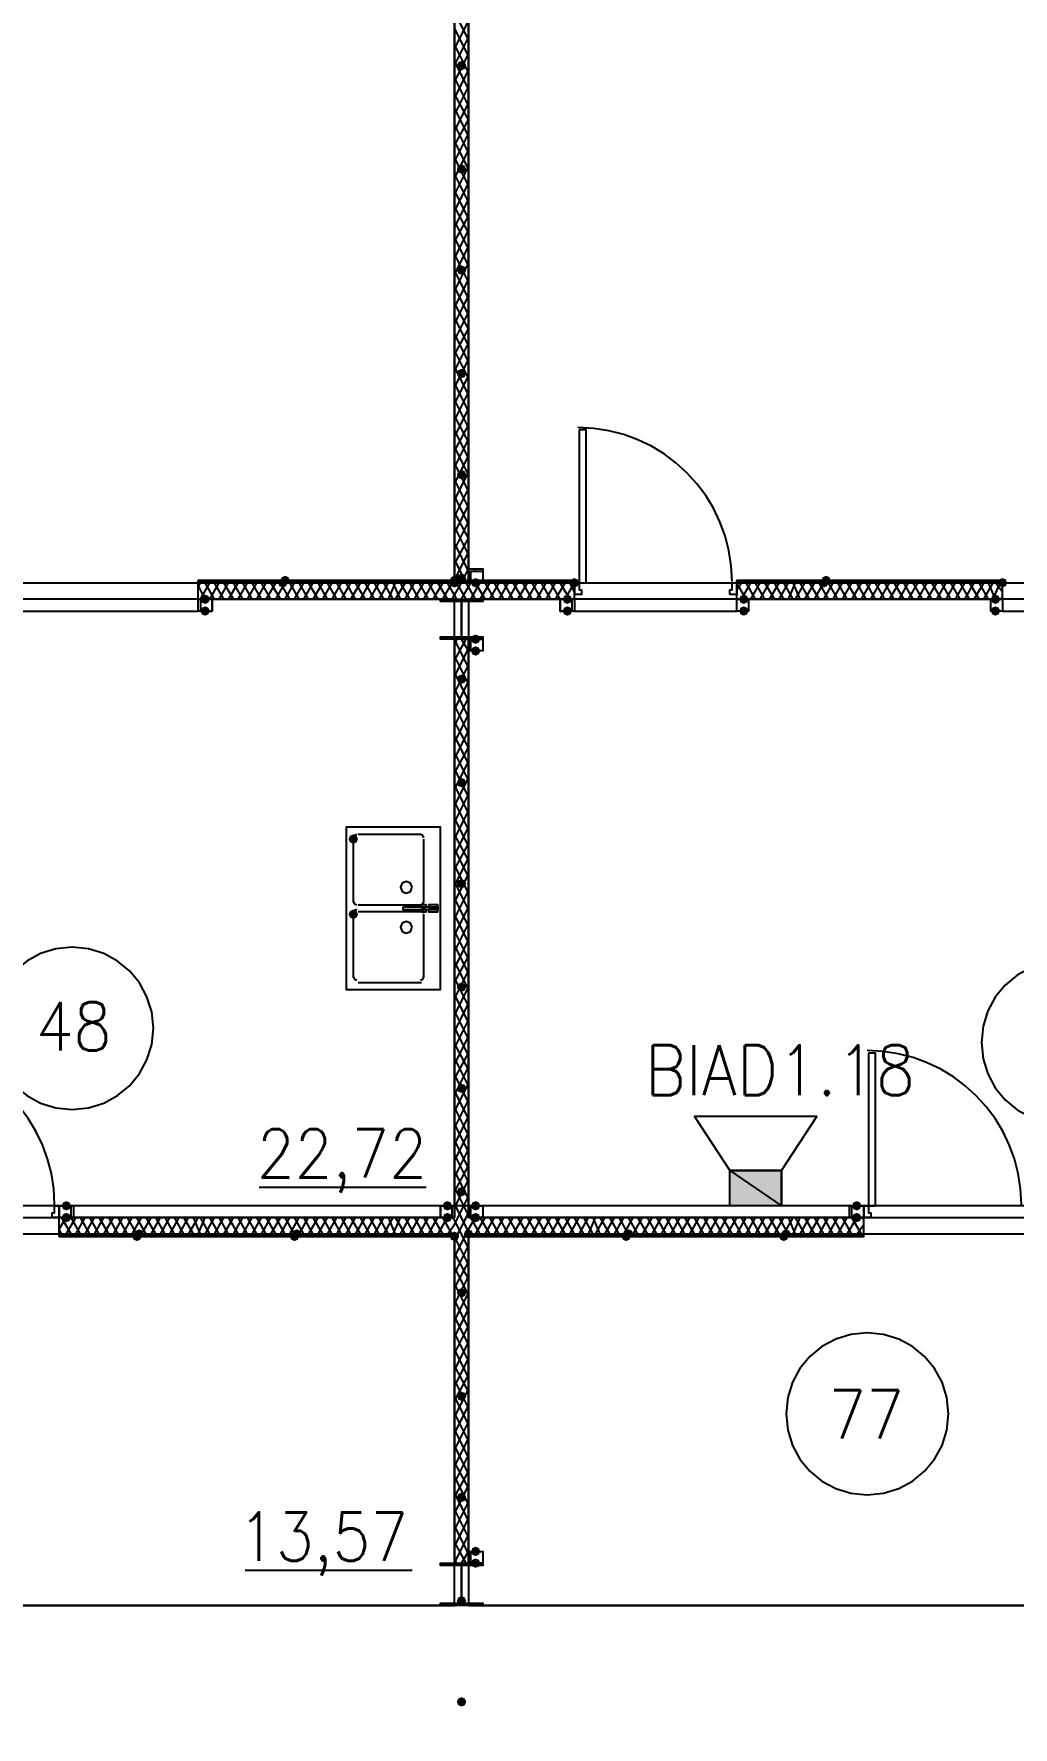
# Model space of a CAD drawing. Header units: millimetres. Extents: x 0 to 420, y 0 to 297.
# Drawn here: x 352.56 to 370.18, y 165.66 to 196.15 of the extents above; entities that cross this region are included whole.
import ezdxf

# ---------------------------------------------------------------- set-up
doc = ezdxf.new("R2010")
doc.units = ezdxf.units.MM
doc.layers.get('0').update_dxf_attribs({"linetype": 'CONTINUOUS'})
doc.styles.get("Standard").update_dxf_attribs({"font": 'STANDARD'})

msp = doc.modelspace()

# ---------------------------------------------------------------- hatches: boundary and pattern name
at = {"true_color": 0x000007}
for points in [[(360.341333, 195.58), (360.316462, 195.520204), (360.256667, 195.495333), (360.196871, 195.520204), (360.172, 195.58), (360.196871, 195.639796), (360.256667, 195.664667), (360.316462, 195.639796)], [(360.341333, 193.717333), (360.316462, 193.657537), (360.256667, 193.632667), (360.196871, 193.657537), (360.172, 193.717333), (360.196871, 193.777129), (360.256667, 193.802), (360.316462, 193.777129)], [(360.341333, 191.897), (360.316462, 191.837204), (360.256667, 191.812333), (360.196871, 191.837204), (360.172, 191.897), (360.196871, 191.956796), (360.256667, 191.981667), (360.316462, 191.956796)], [(360.341333, 190.034333), (360.316462, 189.974538), (360.256667, 189.949667), (360.196871, 189.974538), (360.172, 190.034333), (360.196871, 190.094129), (360.256667, 190.119), (360.316462, 190.094129)], [(360.341333, 188.214), (360.316462, 188.154204), (360.256667, 188.129333), (360.196871, 188.154204), (360.172, 188.214), (360.196871, 188.273796), (360.256667, 188.298667), (360.316462, 188.273796)], [(360.341333, 186.351333), (360.316462, 186.291537), (360.256667, 186.266667), (360.196871, 186.291537), (360.172, 186.351333), (360.196871, 186.411129), (360.256667, 186.436), (360.316462, 186.411129)], [(360.595333, 186.266667), (360.570462, 186.206871), (360.510667, 186.182), (360.450871, 186.206871), (360.426, 186.266667), (360.450871, 186.326462), (360.510667, 186.351333), (360.570462, 186.326463)], [(355.727, 185.970333), (355.702129, 185.910537), (355.642333, 185.885667), (355.582538, 185.910537), (355.557667, 185.970333), (355.582537, 186.030129), (355.642333, 186.055), (355.702129, 186.030129)], [(362.246333, 185.970333), (362.221462, 185.910537), (362.161667, 185.885667), (362.101871, 185.910537), (362.077, 185.970333), (362.101871, 186.030129), (362.161667, 186.055), (362.221462, 186.030129)], [(365.421333, 185.970333), (365.396462, 185.910537), (365.336667, 185.885667), (365.276871, 185.910537), (365.252, 185.970333), (365.276871, 186.030129), (365.336667, 186.055), (365.396462, 186.030129)], [(369.951, 185.970333), (369.926129, 185.910537), (369.866333, 185.885667), (369.806537, 185.910537), (369.781667, 185.970333), (369.806537, 186.030129), (369.866333, 186.055), (369.926129, 186.030129)], [(355.727, 185.758667), (355.702129, 185.698871), (355.642333, 185.674), (355.582538, 185.698871), (355.557667, 185.758667), (355.582537, 185.818462), (355.642333, 185.843333), (355.702129, 185.818463)], [(362.246333, 185.758667), (362.221462, 185.698871), (362.161667, 185.674), (362.101871, 185.698871), (362.077, 185.758667), (362.101871, 185.818462), (362.161667, 185.843333), (362.221462, 185.818463)], [(365.421333, 185.758667), (365.396462, 185.698871), (365.336667, 185.674), (365.276871, 185.698871), (365.252, 185.758667), (365.276871, 185.818462), (365.336667, 185.843333), (365.396462, 185.818463)], [(369.951, 185.758667), (369.926129, 185.698871), (369.866333, 185.674), (369.806537, 185.698871), (369.781667, 185.758667), (369.806537, 185.818462), (369.866333, 185.843333), (369.926129, 185.818463)], [(360.595333, 185.250667), (360.570462, 185.190871), (360.510667, 185.166), (360.450871, 185.190871), (360.426, 185.250667), (360.450871, 185.310462), (360.510667, 185.335333), (360.570462, 185.310463)], [(360.595333, 185.039), (360.570462, 184.979204), (360.510667, 184.954333), (360.450871, 184.979204), (360.426, 185.039), (360.450871, 185.098796), (360.510667, 185.123667), (360.570462, 185.098796)], [(360.341333, 184.531), (360.316462, 184.471204), (360.256667, 184.446333), (360.196871, 184.471204), (360.172, 184.531), (360.196871, 184.590796), (360.256667, 184.615667), (360.316462, 184.590796)], [(360.341333, 182.668333), (360.316462, 182.608537), (360.256667, 182.583667), (360.196871, 182.608537), (360.172, 182.668333), (360.196871, 182.728129), (360.256667, 182.753), (360.316462, 182.728129)], [(358.394, 181.652333), (358.369129, 181.592537), (358.309333, 181.567667), (358.249537, 181.592537), (358.224667, 181.652333), (358.249537, 181.712129), (358.309333, 181.737), (358.369129, 181.712129)], [(360.341333, 180.848), (360.316462, 180.788204), (360.256667, 180.763333), (360.196871, 180.788204), (360.172, 180.848), (360.196871, 180.907796), (360.256667, 180.932667), (360.316462, 180.907796)], [(358.394, 180.297667), (358.369129, 180.237871), (358.309333, 180.213), (358.249537, 180.237871), (358.224667, 180.297667), (358.249537, 180.357462), (358.309333, 180.382333), (358.369129, 180.357463)], [(360.341333, 178.985333), (360.316462, 178.925537), (360.256667, 178.900667), (360.196871, 178.925537), (360.172, 178.985333), (360.196871, 179.045129), (360.256667, 179.07), (360.316462, 179.045129)], [(360.341333, 177.165), (360.316462, 177.105204), (360.256667, 177.080333), (360.196871, 177.105204), (360.172, 177.165), (360.196871, 177.224796), (360.256667, 177.249667), (360.316462, 177.224796)], [(360.341333, 175.302333), (360.316462, 175.242537), (360.256667, 175.217667), (360.196871, 175.242537), (360.172, 175.302333), (360.196871, 175.362129), (360.256667, 175.387), (360.316462, 175.362129)], [(353.229333, 175.048333), (353.204462, 174.988537), (353.144667, 174.963667), (353.084871, 174.988537), (353.06, 175.048333), (353.084871, 175.108129), (353.144667, 175.133), (353.204462, 175.108129)], [(360.087333, 175.048333), (360.062462, 174.988537), (360.002667, 174.963667), (359.942871, 174.988537), (359.918, 175.048333), (359.942871, 175.108129), (360.002667, 175.133), (360.062462, 175.108129)], [(360.595333, 175.048333), (360.570462, 174.988537), (360.510667, 174.963667), (360.450871, 174.988537), (360.426, 175.048333), (360.450871, 175.108129), (360.510667, 175.133), (360.570462, 175.108129)], [(367.453333, 175.048333), (367.428463, 174.988537), (367.368667, 174.963667), (367.308871, 174.988537), (367.284, 175.048333), (367.308871, 175.108129), (367.368667, 175.133), (367.428462, 175.108129)], [(353.229333, 174.836667), (353.204462, 174.776871), (353.144667, 174.752), (353.084871, 174.776871), (353.06, 174.836667), (353.084871, 174.896462), (353.144667, 174.921333), (353.204462, 174.896463)], [(360.087333, 174.836667), (360.062462, 174.776871), (360.002667, 174.752), (359.942871, 174.776871), (359.918, 174.836667), (359.942871, 174.896462), (360.002667, 174.921333), (360.062462, 174.896463)], [(360.595333, 174.836667), (360.570462, 174.776871), (360.510667, 174.752), (360.450871, 174.776871), (360.426, 174.836667), (360.450871, 174.896462), (360.510667, 174.921333), (360.570462, 174.896463)], [(367.453333, 174.836667), (367.428463, 174.776871), (367.368667, 174.752), (367.308871, 174.776871), (367.284, 174.836667), (367.308871, 174.896462), (367.368667, 174.921333), (367.428462, 174.896463)], [(360.341333, 173.482), (360.316462, 173.422204), (360.256667, 173.397333), (360.196871, 173.422204), (360.172, 173.482), (360.196871, 173.541796), (360.256667, 173.566667), (360.316462, 173.541796)], [(360.341333, 171.619333), (360.316462, 171.559537), (360.256667, 171.534667), (360.196871, 171.559537), (360.172, 171.619333), (360.196871, 171.679129), (360.256667, 171.704), (360.316462, 171.679129)], [(360.341333, 169.799), (360.316462, 169.739204), (360.256667, 169.714333), (360.196871, 169.739204), (360.172, 169.799), (360.196871, 169.858796), (360.256667, 169.883667), (360.316462, 169.858796)], [(360.595333, 168.825333), (360.570462, 168.765537), (360.510667, 168.740667), (360.450871, 168.765537), (360.426, 168.825333), (360.450871, 168.885129), (360.510667, 168.91), (360.570462, 168.885129)], [(360.595333, 168.613667), (360.570462, 168.553871), (360.510667, 168.529), (360.450871, 168.553871), (360.426, 168.613667), (360.450871, 168.673462), (360.510667, 168.698333), (360.570462, 168.673463)], [(360.341333, 167.936333), (360.316462, 167.876537), (360.256667, 167.851667), (360.196871, 167.876537), (360.172, 167.936333), (360.196871, 167.996129), (360.256667, 168.021), (360.316462, 167.996129)], [(360.341333, 166.116), (360.316462, 166.056204), (360.256667, 166.031333), (360.196871, 166.056204), (360.172, 166.116), (360.196871, 166.175796), (360.256667, 166.200667), (360.316462, 166.175796)]]:
    msp.add_hatch(color=0, dxfattribs=at).paths.add_polyline_path(points, flags=0)
h = msp.add_hatch(color=0, dxfattribs=at)
h.paths.add_polyline_path([(360.129667, 186.309), (355.515333, 186.309), (360.129667, 186.266667)], flags=0)
h.paths.add_polyline_path([(355.515333, 186.309), (360.129667, 186.266667), (355.515333, 186.266667)], flags=0)
at = {"true_color": 0x0000fe}
for points in [[(357.124, 186.266667), (357.099129, 186.206871), (357.039333, 186.182), (356.979537, 186.206871), (356.954667, 186.266667), (356.979537, 186.326462), (357.039333, 186.351333), (357.099129, 186.326463)], [(357.166333, 186.309), (357.141462, 186.249204), (357.081667, 186.224333), (357.021871, 186.249204), (356.997, 186.309), (357.021871, 186.368796), (357.081667, 186.393667), (357.141462, 186.368796)], [(360.214333, 186.309), (360.189462, 186.249204), (360.129667, 186.224333), (360.069871, 186.249204), (360.045, 186.309), (360.069871, 186.368796), (360.129667, 186.393667), (360.189462, 186.368796)], [(360.214333, 186.309), (360.189462, 186.249204), (360.129667, 186.224333), (360.069871, 186.249204), (360.045, 186.309), (360.069871, 186.368796), (360.129667, 186.393667), (360.189462, 186.368796)], [(360.214333, 186.266667), (360.189462, 186.206871), (360.129667, 186.182), (360.069871, 186.206871), (360.045, 186.266667), (360.069871, 186.326462), (360.129667, 186.351333), (360.189462, 186.326463)], [(362.373333, 186.266667), (362.348462, 186.206871), (362.288667, 186.182), (362.228871, 186.206871), (362.204, 186.266667), (362.228871, 186.326462), (362.288667, 186.351333), (362.348462, 186.326463)], [(366.860667, 186.266667), (366.835796, 186.206871), (366.776, 186.182), (366.716204, 186.206871), (366.691333, 186.266667), (366.716204, 186.326462), (366.776, 186.351333), (366.835796, 186.326463)], [(366.903, 186.309), (366.878129, 186.249204), (366.818333, 186.224333), (366.758537, 186.249204), (366.733667, 186.309), (366.758537, 186.368796), (366.818333, 186.393667), (366.878129, 186.368796)], [(370.078, 186.266667), (370.053129, 186.206871), (369.993333, 186.182), (369.933538, 186.206871), (369.908667, 186.266667), (369.933537, 186.326462), (369.993333, 186.351333), (370.053129, 186.326463)], [(370.078, 186.266667), (370.053129, 186.206871), (369.993333, 186.182), (369.933538, 186.206871), (369.908667, 186.266667), (369.933537, 186.326462), (369.993333, 186.351333), (370.053129, 186.326463)], [(354.499333, 174.498), (354.474462, 174.438204), (354.414667, 174.413333), (354.354871, 174.438204), (354.33, 174.498), (354.354871, 174.557796), (354.414667, 174.582667), (354.474462, 174.557796)], [(354.541667, 174.540333), (354.516796, 174.480537), (354.457, 174.455667), (354.397204, 174.480537), (354.372333, 174.540333), (354.397204, 174.600129), (354.457, 174.625), (354.516796, 174.600129)], [(357.335667, 174.498), (357.310796, 174.438204), (357.251, 174.413333), (357.191204, 174.438204), (357.166333, 174.498), (357.191204, 174.557796), (357.251, 174.582667), (357.310796, 174.557796)], [(357.378, 174.540333), (357.353129, 174.480537), (357.293333, 174.455667), (357.233538, 174.480537), (357.208667, 174.540333), (357.233537, 174.600129), (357.293333, 174.625), (357.353129, 174.600129)], [(360.214333, 174.498), (360.189462, 174.438204), (360.129667, 174.413333), (360.069871, 174.438204), (360.045, 174.498), (360.069871, 174.557796), (360.129667, 174.582667), (360.189462, 174.557796)], [(360.214333, 174.498), (360.189462, 174.438204), (360.129667, 174.413333), (360.069871, 174.438204), (360.045, 174.498), (360.069871, 174.557796), (360.129667, 174.582667), (360.189462, 174.557796)], [(360.468333, 174.540333), (360.443463, 174.480537), (360.383667, 174.455667), (360.323871, 174.480537), (360.299, 174.540333), (360.323871, 174.600129), (360.383667, 174.625), (360.443462, 174.600129)], [(360.468333, 174.540333), (360.443463, 174.480537), (360.383667, 174.455667), (360.323871, 174.480537), (360.299, 174.540333), (360.323871, 174.600129), (360.383667, 174.625), (360.443462, 174.600129)], [(363.304667, 174.498), (363.279796, 174.438204), (363.22, 174.413333), (363.160204, 174.438204), (363.135333, 174.498), (363.160204, 174.557796), (363.22, 174.582667), (363.279796, 174.557796)], [(363.347, 174.540333), (363.322129, 174.480537), (363.262333, 174.455667), (363.202538, 174.480537), (363.177667, 174.540333), (363.202537, 174.600129), (363.262333, 174.625), (363.322129, 174.600129)], [(366.141, 174.498), (366.116129, 174.438204), (366.056333, 174.413333), (365.996537, 174.438204), (365.971667, 174.498), (365.996537, 174.557796), (366.056333, 174.582667), (366.116129, 174.557796)], [(366.183333, 174.540333), (366.158462, 174.480537), (366.098667, 174.455667), (366.038871, 174.480537), (366.014, 174.540333), (366.038871, 174.600129), (366.098667, 174.625), (366.158462, 174.600129)]]:
    msp.add_hatch(color=0, dxfattribs=at).paths.add_polyline_path(points, flags=0)
at = {"true_color": 0x000007}
h = msp.add_hatch(color=0, dxfattribs=at)
h.paths.add_polyline_path([(362.288667, 186.309), (360.129667, 186.309), (362.288667, 186.266667)], flags=0)
h.paths.add_polyline_path([(360.129667, 186.309), (362.288667, 186.266667), (360.129667, 186.266667)], flags=0)
h = msp.add_hatch(color=0, dxfattribs=at)
h.paths.add_polyline_path([(369.993333, 186.309), (365.209667, 186.309), (369.993333, 186.266667)], flags=0)
h.paths.add_polyline_path([(365.209667, 186.309), (369.993333, 186.266667), (365.209667, 186.266667)], flags=0)
at = {"true_color": 0x000052}
h = msp.add_hatch(color=0, dxfattribs=at)
h.paths.add_polyline_path([(366.014, 175.683333), (365.082667, 175.683333), (366.014, 175.048333)], flags=0)
h.paths.add_polyline_path([(365.082667, 175.683333), (366.014, 175.048333), (365.082667, 175.048333)], flags=0)
at = {"true_color": 0x000007}
h = msp.add_hatch(color=0, dxfattribs=at)
h.paths.add_polyline_path([(360.129667, 174.540333), (353.017667, 174.540333), (360.129667, 174.498)], flags=0)
h.paths.add_polyline_path([(353.017667, 174.540333), (360.129667, 174.498), (353.017667, 174.498)], flags=0)
h = msp.add_hatch(color=0, dxfattribs=at)
h.paths.add_polyline_path([(367.495667, 174.540333), (360.383667, 174.540333), (367.495667, 174.498)], flags=0)
h.paths.add_polyline_path([(360.383667, 174.540333), (367.495667, 174.498), (360.383667, 174.498)], flags=0)

# ---------------------------------------------------------------- linework, layer by layer
at = {"color": 0, "true_color": 0x000007}
for points in [[(343.027, 186.266667), (360.129667, 186.266667), (360.129667, 220.768333), (343.027, 220.768333)], [(360.383667, 220.768333), (360.383667, 186.266667), (389.593667, 186.266667), (389.593667, 214.672333), (372.787333, 214.672333), (372.787333, 220.768333)], [(362.373333, 189.018333), (362.373333, 186.266667), (362.500333, 186.266667), (362.500333, 189.018333)], [(360.129667, 186.309), (355.515333, 186.309), (360.129667, 186.266667)], [(355.515333, 186.309), (360.129667, 186.266667), (355.515333, 186.266667)], [(355.515333, 186.266667), (355.515333, 186.309), (360.129667, 186.309), (360.129667, 186.266667), (355.515333, 186.266667), (360.129667, 186.266667), (360.129667, 186.309), (355.515333, 186.309)], [(362.288667, 186.309), (360.129667, 186.309), (362.288667, 186.266667)], [(360.129667, 186.309), (362.288667, 186.266667), (360.129667, 186.266667)], [(362.288667, 186.309), (360.129667, 186.309), (360.129667, 186.266667), (362.288667, 186.266667)], [(362.288667, 186.309), (360.129667, 186.309), (360.129667, 186.266667), (362.288667, 186.266667)], [(360.637667, 186.266667), (360.426, 186.266667), (360.426, 186.478333), (360.637667, 186.478333), (360.637667, 186.266667), (360.383667, 186.266667), (360.383667, 186.520667), (360.637667, 186.520667)], [(369.993333, 186.309), (365.209667, 186.309), (369.993333, 186.266667)], [(365.209667, 186.309), (369.993333, 186.266667), (365.209667, 186.266667)], [(365.209667, 186.266667), (365.209667, 186.309), (369.993333, 186.309), (369.993333, 186.266667), (365.209667, 186.266667), (369.993333, 186.266667), (369.993333, 186.309), (365.209667, 186.309)], [(362.288667, 186.055), (362.288667, 186.266667), (362.373333, 186.266667), (362.373333, 186.139667), (362.415667, 186.139667), (362.415667, 186.055)], [(362.288667, 186.266667), (362.288667, 186.055)], [(365.082667, 186.055), (365.082667, 186.139667), (365.125, 186.139667), (365.125, 186.266667), (365.209667, 186.266667), (365.209667, 186.055)], [(365.209667, 186.266667), (365.209667, 186.055)], [(360.129667, 185.970333), (343.027, 185.970333), (343.027, 174.836667), (360.129667, 174.836667)], [(355.515333, 185.970333), (355.769333, 185.970333), (355.769333, 185.758667), (355.515333, 185.758667)], [(355.557667, 185.970333), (355.557667, 185.758667), (355.769333, 185.758667), (355.769333, 185.970333)], [(360.637667, 185.250667), (359.875667, 185.250667), (359.875667, 185.293), (360.256667, 185.293), (360.256667, 185.928), (359.875667, 185.928), (359.875667, 185.970333), (360.637667, 185.970333), (360.637667, 185.928), (360.256667, 185.928), (360.256667, 185.293), (360.637667, 185.293)], [(376.978333, 185.970333), (360.383667, 185.970333), (360.383667, 174.836667), (376.978333, 174.836667)], [(362.288667, 185.758667), (362.034667, 185.758667), (362.034667, 185.970333), (362.288667, 185.970333)], [(362.246333, 185.758667), (362.246333, 185.970333), (362.034667, 185.970333), (362.034667, 185.758667)], [(365.421333, 185.758667), (365.209667, 185.758667), (365.209667, 185.970333), (365.421333, 185.970333), (365.421333, 185.758667), (365.209667, 185.758667), (365.209667, 185.970333), (365.421333, 185.970333)], [(369.781667, 185.970333), (369.993333, 185.970333), (369.993333, 185.758667), (369.781667, 185.758667), (369.781667, 185.970333), (369.993333, 185.970333), (369.993333, 185.758667), (369.781667, 185.758667)], [(360.637667, 185.039), (360.426, 185.039), (360.426, 185.250667), (360.637667, 185.250667), (360.637667, 185.039), (360.383667, 185.039), (360.383667, 185.250667), (360.637667, 185.250667)], [(358.182333, 181.821667), (358.182333, 178.985333), (358.182333, 178.943), (358.224667, 178.943), (359.833333, 178.943), (359.875667, 178.943), (359.875667, 178.985333), (359.875667, 181.821667), (359.875667, 181.864), (359.833333, 181.864), (358.224667, 181.864), (358.182333, 181.864)], [(359.367667, 180.7845), (359.336673, 180.85934), (359.261833, 180.890333), (359.186993, 180.85934), (359.156, 180.7845), (359.186993, 180.70966), (359.261833, 180.678667), (359.336673, 180.70966)], [(359.198333, 180.424667), (359.198333, 180.382333), (359.791, 180.382333), (359.833333, 180.382333), (359.833333, 180.424667), (359.791, 180.424667)], [(359.537, 180.467), (359.537, 180.424667), (359.621667, 180.424667), (359.621667, 180.467)], [(359.537, 180.34), (359.621667, 180.34), (359.621667, 180.382333), (359.537, 180.382333)], [(359.664, 180.467), (359.664, 180.424667), (359.791, 180.424667), (359.833333, 180.424667), (359.833333, 180.382333), (359.791, 180.382333), (359.664, 180.382333), (359.664, 180.34), (359.833333, 180.34), (359.833333, 180.467)], [(359.367667, 180.064833), (359.336673, 180.139673), (359.261833, 180.170667), (359.186993, 180.139673), (359.156, 180.064833), (359.186993, 179.989993), (359.261833, 179.959), (359.336673, 179.989993)], [(367.580333, 177.8), (367.580333, 175.048333), (367.707333, 175.048333), (367.707333, 177.8)], [(352.890667, 174.836667), (352.890667, 174.921333), (352.933, 174.921333), (352.933, 175.048333), (353.017667, 175.048333), (353.017667, 174.836667)], [(353.271667, 174.836667), (353.017667, 174.836667), (353.017667, 175.048333), (353.271667, 175.048333)], [(353.229333, 174.836667), (353.229333, 175.048333), (353.017667, 175.048333), (353.017667, 174.836667)], [(360.129667, 174.836667), (359.875667, 174.836667), (359.875667, 175.048333), (360.129667, 175.048333)], [(360.087333, 174.836667), (360.087333, 175.048333), (359.875667, 175.048333), (359.875667, 174.836667)], [(360.637667, 174.836667), (360.426, 174.836667), (360.426, 175.048333), (360.637667, 175.048333), (360.637667, 174.836667), (360.383667, 174.836667), (360.383667, 175.048333), (360.637667, 175.048333)], [(367.495667, 174.836667), (367.284, 174.836667), (367.284, 175.048333), (367.495667, 175.048333), (367.495667, 174.836667), (367.241667, 174.836667), (367.241667, 175.048333), (367.495667, 175.048333)], [(367.495667, 174.836667), (367.495667, 175.048333), (367.580333, 175.048333), (367.580333, 174.921333), (367.622667, 174.921333), (367.622667, 174.836667)], [(360.129667, 174.540333), (353.017667, 174.540333), (360.129667, 174.498)], [(353.017667, 174.540333), (360.129667, 174.498), (353.017667, 174.498)], [(353.017667, 174.498), (353.017667, 174.540333), (360.129667, 174.540333), (360.129667, 174.498), (353.017667, 174.498), (360.129667, 174.498), (360.129667, 174.540333), (353.017667, 174.540333)], [(367.495667, 174.540333), (360.383667, 174.540333), (367.495667, 174.498)], [(360.383667, 174.540333), (367.495667, 174.498), (360.383667, 174.498)], [(367.495667, 174.540333), (360.383667, 174.540333), (360.383667, 174.498), (367.495667, 174.498)], [(367.495667, 174.540333), (360.383667, 174.540333), (360.383667, 174.498), (367.495667, 174.498)], [(360.637667, 167.851667), (359.875667, 167.851667), (359.875667, 167.894), (360.256667, 167.894), (360.256667, 168.571333), (359.875667, 168.571333), (359.875667, 168.613667), (360.637667, 168.613667), (360.637667, 168.571333), (360.256667, 168.571333), (360.256667, 167.894), (360.637667, 167.894)], [(360.637667, 168.613667), (360.426, 168.613667), (360.426, 168.825333), (360.637667, 168.825333), (360.637667, 168.613667), (360.383667, 168.613667), (360.383667, 168.825333), (360.637667, 168.825333)]]:
    msp.add_lwpolyline(points, close=True, dxfattribs=at)
for points in [[(360.129667, 202.649667), (360.129667, 186.266667)], [(360.383667, 186.266667), (360.383667, 202.649667), (360.129667, 202.649667)], [(360.383667, 196.045667), (360.129667, 196.553667)], [(360.129667, 195.876333), (360.383667, 196.384333)], [(360.383667, 195.749333), (360.129667, 196.257333)], [(360.129667, 195.58), (360.383667, 196.088)], [(360.383667, 195.453), (360.129667, 195.961)], [(360.129667, 195.283667), (360.383667, 195.791667)], [(360.383667, 195.156667), (360.129667, 195.664667)], [(360.129667, 194.987333), (360.383667, 195.495333)], [(360.383667, 194.860333), (360.129667, 195.368333)], [(360.129667, 194.691), (360.383667, 195.199)], [(360.383667, 194.606333), (360.129667, 195.072)], [(360.129667, 194.394667), (360.383667, 194.902667)], [(360.383667, 194.31), (360.129667, 194.818)], [(360.129667, 194.140667), (360.383667, 194.606333)], [(360.383667, 194.013667), (360.129667, 194.521667)], [(360.129667, 193.844333), (360.383667, 194.352333)], [(360.383667, 193.717333), (360.129667, 194.225333)], [(360.129667, 193.548), (360.383667, 194.056)], [(360.383667, 193.421), (360.129667, 193.929)], [(360.129667, 193.251667), (360.383667, 193.759667)], [(360.383667, 193.124667), (360.129667, 193.632667)], [(360.129667, 192.955333), (360.383667, 193.463333)], [(360.383667, 192.828333), (360.129667, 193.336333)], [(360.129667, 192.659), (360.383667, 193.167)], [(360.383667, 192.574333), (360.129667, 193.04)], [(360.129667, 192.405), (360.383667, 192.870667)], [(360.383667, 192.278), (360.129667, 192.786)], [(360.129667, 192.108667), (360.383667, 192.616667)], [(360.383667, 191.981667), (360.129667, 192.489667)], [(360.129667, 191.812333), (360.383667, 192.320333)], [(360.383667, 191.685333), (360.129667, 192.193333)], [(360.129667, 191.516), (360.383667, 192.024)], [(360.383667, 191.389), (360.129667, 191.897)], [(360.129667, 191.219667), (360.383667, 191.727667)], [(360.383667, 191.092667), (360.129667, 191.600667)], [(360.129667, 190.923333), (360.383667, 191.431333)], [(360.383667, 190.838667), (360.129667, 191.304333)], [(360.129667, 190.627), (360.383667, 191.135)], [(360.383667, 190.542333), (360.129667, 191.050333)], [(360.129667, 190.373), (360.383667, 190.838667)], [(360.383667, 190.246), (360.129667, 190.754)], [(360.129667, 190.076667), (360.383667, 190.584667)], [(360.383667, 189.949667), (360.129667, 190.457667)], [(360.129667, 189.780333), (360.383667, 190.288333)], [(360.383667, 189.653333), (360.129667, 190.161333)], [(360.129667, 189.484), (360.383667, 189.992)], [(360.383667, 189.357), (360.129667, 189.865)], [(360.129667, 189.187667), (360.383667, 189.695667)], [(360.383667, 189.060667), (360.129667, 189.568667)], [(360.129667, 188.891333), (360.383667, 189.399333)], [(360.383667, 188.806667), (360.129667, 189.272333)], [(360.129667, 188.637333), (360.383667, 189.103)], [(365.125, 186.287833), (365.110684, 186.571342), (365.068666, 186.84666), (365.00034, 187.112395), (364.907099, 187.367151), (364.790337, 187.609537), (364.651448, 187.838157), (364.491824, 188.051619), (364.312861, 188.248528), (364.115952, 188.427491), (363.902491, 188.587114), (363.67387, 188.726004), (363.431485, 188.842766), (363.176728, 188.936007), (362.910994, 189.004333), (362.635675, 189.046351), (362.352167, 189.060667)], [(360.383667, 188.510333), (360.129667, 189.018333)], [(360.129667, 188.341), (360.383667, 188.849)], [(360.383667, 188.214), (360.129667, 188.722)], [(360.129667, 188.044667), (360.383667, 188.552667)], [(360.383667, 187.917667), (360.129667, 188.425667)], [(360.129667, 187.748333), (360.383667, 188.256333)], [(360.383667, 187.621333), (360.129667, 188.129333)], [(360.129667, 187.452), (360.383667, 187.96)], [(360.383667, 187.325), (360.129667, 187.833)], [(360.129667, 187.155667), (360.383667, 187.663667)], [(360.383667, 187.071), (360.129667, 187.536667)], [(360.129667, 186.859333), (360.383667, 187.367333)], [(360.383667, 186.774667), (360.129667, 187.282667)], [(360.129667, 186.605333), (360.383667, 187.071)], [(360.383667, 186.478333), (360.129667, 186.986333)], [(360.129667, 186.309), (360.383667, 186.817)], [(360.341333, 186.266667), (360.129667, 186.69)], [(360.129667, 186.266667), (355.515333, 186.266667), (360.129667, 186.309), (355.515333, 186.309)], [(360.172, 186.266667), (360.129667, 186.393667)], [(362.288667, 186.309), (360.129667, 186.309), (362.288667, 186.309), (360.129667, 186.266667)], [(360.256667, 186.266667), (360.383667, 186.520667)], [(360.510667, 186.478333), (360.510667, 186.520667)], [(369.993333, 186.266667), (365.209667, 186.266667), (369.993333, 186.309), (365.209667, 186.309)], [(355.515333, 186.182), (355.557667, 186.266667)], [(355.515333, 185.970333), (355.515333, 186.266667)], [(355.515333, 185.970333), (355.515333, 186.266667)], [(360.129667, 186.266667), (355.515333, 186.266667)], [(355.642333, 185.970333), (355.515333, 186.224333)], [(355.557667, 185.970333), (355.727, 186.266667)], [(355.811667, 185.970333), (355.642333, 186.266667)], [(355.727, 185.970333), (355.896333, 186.266667)], [(355.981, 185.970333), (355.811667, 186.266667)], [(355.896333, 185.970333), (356.065667, 186.266667)], [(356.150333, 185.970333), (355.981, 186.266667)], [(356.065667, 185.970333), (356.235, 186.266667)], [(356.319667, 185.970333), (356.150333, 186.266667)], [(356.235, 185.970333), (356.404333, 186.266667)], [(356.489, 185.970333), (356.319667, 186.266667)], [(356.404333, 185.970333), (356.573667, 186.266667)], [(356.658333, 185.970333), (356.489, 186.266667)], [(356.573667, 185.970333), (356.743, 186.266667)], [(356.827667, 185.970333), (356.658333, 186.266667)], [(356.743, 185.970333), (356.912333, 186.266667)], [(356.997, 185.970333), (356.827667, 186.266667)], [(356.912333, 185.970333), (357.081667, 186.266667)], [(357.166333, 185.970333), (356.997, 186.266667)], [(357.081667, 185.970333), (357.251, 186.266667)], [(357.335667, 185.970333), (357.166333, 186.266667)], [(357.251, 185.970333), (357.420333, 186.266667)], [(357.505, 185.970333), (357.335667, 186.266667)], [(357.420333, 185.970333), (357.589667, 186.266667)], [(357.674333, 185.970333), (357.505, 186.266667)], [(357.589667, 185.970333), (357.759, 186.266667)], [(357.843667, 185.970333), (357.674333, 186.266667)], [(357.759, 185.970333), (357.928333, 186.266667)], [(358.013, 185.970333), (357.843667, 186.266667)], [(357.928333, 185.970333), (358.097667, 186.266667)], [(358.182333, 185.970333), (358.013, 186.266667)], [(358.097667, 185.970333), (358.267, 186.266667)], [(358.351667, 185.970333), (358.182333, 186.266667)], [(358.267, 185.970333), (358.436333, 186.266667)], [(358.521, 185.970333), (358.351667, 186.266667)], [(358.436333, 185.970333), (358.605667, 186.266667)], [(358.690333, 185.970333), (358.521, 186.266667)], [(358.605667, 185.970333), (358.775, 186.266667)], [(358.859667, 185.970333), (358.690333, 186.266667)], [(358.775, 185.970333), (358.944333, 186.266667)], [(359.029, 185.970333), (358.859667, 186.266667)], [(358.944333, 185.970333), (359.071333, 186.266667)], [(359.156, 185.970333), (359.029, 186.266667)], [(359.071333, 185.970333), (359.240667, 186.266667)], [(359.325333, 185.970333), (359.156, 186.266667)], [(359.240667, 185.970333), (359.41, 186.266667)], [(359.494667, 185.970333), (359.325333, 186.266667)], [(359.41, 185.970333), (359.579333, 186.266667)], [(359.664, 185.970333), (359.494667, 186.266667)], [(359.579333, 185.970333), (359.748667, 186.266667)], [(359.833333, 185.970333), (359.664, 186.266667)], [(359.748667, 185.970333), (359.918, 186.266667)], [(360.002667, 185.970333), (359.833333, 186.266667)], [(359.918, 185.970333), (360.087333, 186.266667)], [(360.172, 185.970333), (360.002667, 186.266667)], [(360.087333, 185.970333), (360.256667, 186.266667)], [(360.341333, 185.970333), (360.172, 186.266667)], [(360.256667, 185.970333), (360.426, 186.266667)], [(360.510667, 185.970333), (360.341333, 186.266667)], [(362.288667, 186.266667), (360.383667, 186.266667)], [(360.426, 185.970333), (360.595333, 186.266667)], [(360.68, 185.970333), (360.510667, 186.266667)], [(360.595333, 185.970333), (360.764667, 186.266667)], [(360.849333, 185.970333), (360.68, 186.266667)], [(360.764667, 185.970333), (360.934, 186.266667)], [(361.018667, 185.970333), (360.849333, 186.266667)], [(360.934, 185.970333), (361.103333, 186.266667)], [(361.188, 185.970333), (361.018667, 186.266667)], [(361.103333, 185.970333), (361.272667, 186.266667)], [(361.357333, 185.970333), (361.188, 186.266667)], [(361.272667, 185.970333), (361.442, 186.266667)], [(361.526667, 185.970333), (361.357333, 186.266667)], [(361.442, 185.970333), (361.611333, 186.266667)], [(361.696, 185.970333), (361.526667, 186.266667)], [(361.611333, 185.970333), (361.780667, 186.266667)], [(361.865333, 185.970333), (361.696, 186.266667)], [(361.780667, 185.970333), (361.95, 186.266667)], [(362.034667, 185.970333), (361.865333, 186.266667)], [(361.95, 185.970333), (362.119333, 186.266667)], [(362.204, 185.970333), (362.034667, 186.266667)], [(362.119333, 185.970333), (362.288667, 186.266667)], [(362.288667, 186.097333), (362.204, 186.266667)], [(362.288667, 185.970333), (362.288667, 186.055), (362.288667, 186.266667)], [(362.288667, 185.970333), (362.288667, 186.055)], [(362.288667, 185.970333), (362.288667, 186.012667)], [(365.209667, 186.139667), (365.294333, 186.266667)], [(365.379, 185.970333), (365.209667, 186.266667)], [(365.209667, 185.970333), (365.209667, 186.055), (365.209667, 186.266667)], [(369.993333, 186.266667), (365.209667, 186.266667)], [(365.209667, 185.970333), (365.209667, 186.055)], [(365.294333, 185.970333), (365.463667, 186.266667)], [(365.548333, 185.970333), (365.379, 186.266667)], [(365.463667, 185.970333), (365.633, 186.266667)], [(365.717667, 185.970333), (365.548333, 186.266667)], [(365.633, 185.970333), (365.802333, 186.266667)], [(365.887, 185.970333), (365.717667, 186.266667)], [(365.802333, 185.970333), (365.971667, 186.266667)], [(366.056333, 185.970333), (365.887, 186.266667)], [(365.971667, 185.970333), (366.141, 186.266667)], [(366.225667, 185.970333), (366.056333, 186.266667)], [(366.141, 185.970333), (366.268, 186.266667)], [(366.352667, 185.970333), (366.225667, 186.266667)], [(366.268, 185.970333), (366.437333, 186.266667)], [(366.522, 185.970333), (366.352667, 186.266667)], [(366.437333, 185.970333), (366.606667, 186.266667)], [(366.691333, 185.970333), (366.522, 186.266667)], [(366.606667, 185.970333), (366.776, 186.266667)], [(366.860667, 185.970333), (366.691333, 186.266667)], [(366.776, 185.970333), (366.945333, 186.266667)], [(367.03, 185.970333), (366.860667, 186.266667)], [(366.945333, 185.970333), (367.114667, 186.266667)], [(367.199333, 185.970333), (367.03, 186.266667)], [(367.114667, 185.970333), (367.284, 186.266667)], [(367.368667, 185.970333), (367.199333, 186.266667)], [(367.284, 185.970333), (367.453333, 186.266667)], [(367.538, 185.970333), (367.368667, 186.266667)], [(367.453333, 185.970333), (367.622667, 186.266667)], [(367.707333, 185.970333), (367.538, 186.266667)], [(367.622667, 185.970333), (367.792, 186.266667)], [(367.876667, 185.970333), (367.707333, 186.266667)], [(367.792, 185.970333), (367.961333, 186.266667)], [(368.046, 185.970333), (367.876667, 186.266667)], [(367.961333, 185.970333), (368.130667, 186.266667)], [(368.215333, 185.970333), (368.046, 186.266667)], [(368.130667, 185.970333), (368.3, 186.266667)], [(368.384667, 185.970333), (368.215333, 186.266667)], [(368.3, 185.970333), (368.469333, 186.266667)], [(368.554, 185.970333), (368.384667, 186.266667)], [(368.469333, 185.970333), (368.638667, 186.266667)], [(368.723333, 185.970333), (368.554, 186.266667)], [(368.638667, 185.970333), (368.808, 186.266667)], [(368.892667, 185.970333), (368.723333, 186.266667)], [(368.808, 185.970333), (368.977333, 186.266667)], [(369.062, 185.970333), (368.892667, 186.266667)], [(368.977333, 185.970333), (369.146667, 186.266667)], [(369.231333, 185.970333), (369.062, 186.266667)], [(369.146667, 185.970333), (369.316, 186.266667)], [(369.400667, 185.970333), (369.231333, 186.266667)], [(369.316, 185.970333), (369.485333, 186.266667)], [(369.57, 185.970333), (369.400667, 186.266667)], [(369.485333, 185.970333), (369.654667, 186.266667)], [(369.739333, 185.970333), (369.57, 186.266667)], [(369.654667, 185.970333), (369.824, 186.266667)], [(369.866333, 185.970333), (369.739333, 186.266667)], [(369.824, 185.970333), (369.951, 186.266667)], [(369.993333, 186.097333), (369.866333, 186.266667)], [(369.951, 185.970333), (369.993333, 186.012667)], [(369.993333, 185.970333), (369.993333, 186.266667)], [(369.993333, 185.970333), (369.993333, 186.266667)], [(353.356333, 185.970333), (351.197333, 185.970333), (351.197333, 185.885667)], [(351.197333, 185.885667), (351.197333, 185.758667), (353.356333, 185.758667)], [(355.515333, 185.885667), (355.515333, 185.970333), (353.356333, 185.970333)], [(353.356333, 185.758667), (355.515333, 185.758667), (355.515333, 185.885667)], [(355.515333, 185.970333), (362.288667, 185.970333)], [(359.918, 185.928), (359.918, 185.970333)], [(360.087333, 185.928), (360.087333, 185.970333)], [(360.256667, 185.250667), (360.256667, 185.970333)], [(360.426, 185.928), (360.426, 185.970333)], [(360.595333, 185.928), (360.595333, 185.970333)], [(363.728, 185.970333), (362.288667, 185.970333), (362.288667, 185.885667)], [(362.288667, 185.885667), (362.288667, 185.758667), (363.728, 185.758667)], [(365.209667, 185.885667), (365.209667, 185.970333), (363.728, 185.970333)], [(363.728, 185.758667), (365.209667, 185.758667), (365.209667, 185.885667)], [(365.209667, 185.970333), (369.993333, 185.970333)], [(372.152333, 185.970333), (369.993333, 185.970333), (369.993333, 185.885667)], [(369.993333, 185.885667), (369.993333, 185.758667), (372.152333, 185.758667)], [(359.918, 185.250667), (359.918, 185.293)], [(360.087333, 185.250667), (360.087333, 185.293)], [(360.129667, 185.123667), (360.172, 185.250667)], [(360.129667, 184.869667), (360.341333, 185.250667)], [(360.383667, 184.742667), (360.129667, 185.250667)], [(360.129667, 185.250667), (360.129667, 174.836667)], [(360.383667, 174.836667), (360.383667, 185.250667), (360.129667, 185.250667)], [(360.129667, 184.573333), (360.383667, 185.081333)], [(360.383667, 185.039), (360.256667, 185.250667)], [(360.426, 185.250667), (360.426, 185.293)], [(360.595333, 185.250667), (360.595333, 185.293)], [(360.383667, 184.446333), (360.129667, 184.954333)], [(360.129667, 184.277), (360.383667, 184.785)], [(360.383667, 184.15), (360.129667, 184.658)], [(360.129667, 183.980667), (360.383667, 184.488667)], [(360.383667, 183.853667), (360.129667, 184.361667)], [(360.129667, 183.684333), (360.383667, 184.192333)], [(360.383667, 183.557333), (360.129667, 184.065333)], [(360.129667, 183.388), (360.383667, 183.896)], [(360.383667, 183.303333), (360.129667, 183.769)], [(360.129667, 183.091667), (360.383667, 183.599667)], [(360.383667, 183.007), (360.129667, 183.515)], [(360.129667, 182.837667), (360.383667, 183.303333)], [(360.383667, 182.710667), (360.129667, 183.218667)], [(360.129667, 182.541333), (360.383667, 183.049333)], [(360.383667, 182.414333), (360.129667, 182.922333)], [(360.129667, 182.245), (360.383667, 182.753)], [(360.383667, 182.118), (360.129667, 182.626)], [(360.129667, 181.948667), (360.383667, 182.456667)], [(360.383667, 181.821667), (360.129667, 182.329667)], [(360.129667, 181.652333), (360.383667, 182.160333)], [(360.383667, 181.525333), (360.129667, 182.033333)], [(358.372833, 181.737), (358.327939, 181.718394), (358.309333, 181.6735)], [(359.537, 181.737), (358.394, 181.737)], [(359.579333, 181.6735), (359.560728, 181.718394), (359.515833, 181.737)], [(360.129667, 181.356), (360.383667, 181.864)], [(360.383667, 181.271333), (360.129667, 181.737)], [(358.309333, 181.652333), (358.309333, 180.509333)], [(359.579333, 180.509333), (359.579333, 181.652333)], [(360.129667, 181.102), (360.383667, 181.567667)], [(360.383667, 180.975), (360.129667, 181.483)], [(360.129667, 180.805667), (360.383667, 181.313667)], [(360.383667, 180.678667), (360.129667, 181.186667)], [(360.129667, 180.509333), (360.383667, 181.017333)], [(360.383667, 180.382333), (360.129667, 180.890333)], [(358.309333, 180.5305), (358.327939, 180.485605), (358.372833, 180.467)], [(359.515833, 180.467), (359.560728, 180.485605), (359.579333, 180.5305)], [(360.129667, 180.213), (360.383667, 180.721)], [(360.383667, 180.086), (360.129667, 180.594)], [(358.372833, 180.382333), (358.327939, 180.363728), (358.309333, 180.318833)], [(358.309333, 180.297667), (358.309333, 179.154667)], [(358.394, 180.467), (359.537, 180.467)], [(359.537, 180.34), (358.394, 180.34)], [(359.579333, 180.318833), (359.560728, 180.363728), (359.515833, 180.382333)], [(359.579333, 179.154667), (359.579333, 180.297667)], [(360.129667, 179.916667), (360.383667, 180.424667)], [(360.383667, 179.789667), (360.129667, 180.297667)], [(360.129667, 179.620333), (360.383667, 180.128333)], [(360.383667, 179.493333), (360.129667, 180.001333)], [(354.711, 178.2445), (354.681328, 178.538844), (354.596228, 178.812996), (354.461572, 179.061083), (354.283232, 179.277232), (354.067083, 179.455572), (353.818996, 179.590228), (353.544844, 179.675328), (353.2505, 179.705), (352.956156, 179.675328), (352.682004, 179.590228), (352.433917, 179.455572), (352.217768, 179.277232), (352.039428, 179.061083), (351.904772, 178.812996), (351.819672, 178.538844), (351.79, 178.2445)], [(360.129667, 179.324), (360.383667, 179.832)], [(360.383667, 179.239333), (360.129667, 179.747333)], [(360.129667, 179.07), (360.383667, 179.535667)], [(360.383667, 178.943), (360.129667, 179.451)], [(372.533333, 177.9905), (372.503661, 178.284844), (372.418561, 178.558996), (372.283905, 178.807083), (372.105566, 179.023232), (371.889416, 179.201572), (371.641329, 179.336228), (371.367177, 179.421328), (371.072833, 179.451), (370.77849, 179.421328), (370.504338, 179.336228), (370.256251, 179.201572), (370.040101, 179.023232), (369.861762, 178.807083), (369.727106, 178.558996), (369.642005, 178.284844), (369.612333, 177.9905)], [(358.309333, 179.175833), (358.327939, 179.130939), (358.372833, 179.112333)], [(358.394, 179.07), (359.537, 179.07)], [(359.515833, 179.112333), (359.560728, 179.130939), (359.579333, 179.175833)], [(360.129667, 178.773667), (360.383667, 179.281667)], [(360.383667, 178.646667), (360.129667, 179.154667)], [(360.129667, 178.477333), (360.383667, 178.985333)], [(360.383667, 178.350333), (360.129667, 178.858333)], [(360.129667, 178.181), (360.383667, 178.689)], [(360.383667, 178.054), (360.129667, 178.562)], [(360.129667, 177.884667), (360.383667, 178.392667)], [(351.79, 178.2445), (351.819672, 177.950156), (351.904772, 177.676004), (352.039428, 177.427917), (352.217768, 177.211768), (352.433917, 177.033428), (352.682004, 176.898772), (352.956156, 176.813672), (353.2505, 176.784), (353.544844, 176.813672), (353.818996, 176.898772), (354.067083, 177.033428), (354.283232, 177.211768), (354.461572, 177.427917), (354.596228, 177.676004), (354.681328, 177.950156), (354.711, 178.2445)], [(360.383667, 177.757667), (360.129667, 178.265667)], [(360.129667, 177.588333), (360.383667, 178.096333)], [(352.933, 175.0695), (352.918684, 175.353009), (352.876666, 175.628327), (352.80834, 175.894061), (352.715099, 176.148818), (352.598337, 176.391204), (352.459448, 176.619824), (352.299824, 176.833286), (352.120861, 177.030195), (351.923952, 177.209158), (351.710491, 177.368781), (351.48187, 177.50767), (351.239485, 177.624432), (350.984728, 177.717674), (350.718994, 177.786), (350.443675, 177.828018), (350.160167, 177.842333)], [(360.383667, 177.503667), (360.129667, 177.969333)], [(360.129667, 177.334333), (360.383667, 177.8)], [(370.332, 175.0695), (370.317684, 175.353009), (370.275666, 175.628327), (370.20734, 175.894061), (370.114099, 176.148818), (369.997337, 176.391204), (369.858448, 176.619824), (369.698824, 176.833286), (369.519861, 177.030195), (369.322952, 177.209158), (369.109491, 177.368781), (368.88087, 177.50767), (368.638485, 177.624432), (368.383728, 177.717674), (368.117994, 177.786), (367.842675, 177.828018), (367.559167, 177.842333)], [(369.612333, 177.9905), (369.642005, 177.696156), (369.727106, 177.422004), (369.861762, 177.173917), (370.040101, 176.957768), (370.256251, 176.779428), (370.504338, 176.644772), (370.77849, 176.559672), (371.072833, 176.53), (371.367177, 176.559672), (371.641329, 176.644772), (371.889416, 176.779428), (372.105566, 176.957768), (372.283905, 177.173917), (372.418561, 177.422004), (372.503661, 177.696156), (372.533333, 177.9905)], [(360.383667, 177.207333), (360.129667, 177.715333)], [(360.129667, 177.038), (360.383667, 177.546)], [(360.383667, 176.911), (360.129667, 177.419)], [(360.129667, 176.741667), (360.383667, 177.249667)], [(360.383667, 176.614667), (360.129667, 177.122667)], [(360.129667, 176.445333), (360.383667, 176.953333)], [(360.383667, 176.318333), (360.129667, 176.826333)], [(360.129667, 176.149), (360.383667, 176.657)], [(360.383667, 176.022), (360.129667, 176.53)], [(360.129667, 175.852667), (360.383667, 176.360667)], [(360.383667, 175.725667), (360.129667, 176.233667)], [(360.129667, 175.556333), (360.383667, 176.064333)], [(360.383667, 175.471667), (360.129667, 175.979667)], [(360.129667, 175.302333), (360.383667, 175.768)], [(360.383667, 175.175333), (360.129667, 175.683333)], [(356.616, 175.387), (359.621667, 175.387)], [(360.129667, 175.006), (360.383667, 175.514)], [(360.383667, 174.879), (360.129667, 175.387)], [(353.017667, 174.921333), (353.017667, 175.048333), (351.578333, 175.048333)], [(360.129667, 174.709667), (360.383667, 175.217667)], [(360.383667, 174.582667), (360.129667, 175.090667)], [(368.935, 175.048333), (367.495667, 175.048333), (367.495667, 174.921333)], [(370.416667, 174.921333), (370.416667, 175.048333), (368.935, 175.048333)], [(351.578333, 174.836667), (353.017667, 174.836667), (353.017667, 174.921333)], [(353.017667, 174.625), (353.144667, 174.836667)], [(353.017667, 174.540333), (353.017667, 174.836667)], [(353.017667, 174.540333), (353.017667, 174.836667)], [(360.129667, 174.836667), (353.017667, 174.836667)], [(353.229333, 174.540333), (353.06, 174.836667)], [(353.144667, 174.540333), (353.314, 174.836667)], [(353.398667, 174.540333), (353.229333, 174.836667)], [(353.314, 174.540333), (353.483333, 174.836667)], [(353.568, 174.540333), (353.398667, 174.836667)], [(353.483333, 174.540333), (353.652667, 174.836667)], [(353.737333, 174.540333), (353.568, 174.836667)], [(353.652667, 174.540333), (353.822, 174.836667)], [(353.906667, 174.540333), (353.737333, 174.836667)], [(353.822, 174.540333), (353.991333, 174.836667)], [(354.076, 174.540333), (353.906667, 174.836667)], [(353.991333, 174.540333), (354.160667, 174.836667)], [(354.245333, 174.540333), (354.076, 174.836667)], [(354.160667, 174.540333), (354.33, 174.836667)], [(354.414667, 174.540333), (354.245333, 174.836667)], [(354.33, 174.540333), (354.499333, 174.836667)], [(354.584, 174.540333), (354.414667, 174.836667)], [(354.499333, 174.540333), (354.668667, 174.836667)], [(354.753333, 174.540333), (354.584, 174.836667)], [(354.668667, 174.540333), (354.838, 174.836667)], [(354.922667, 174.540333), (354.753333, 174.836667)], [(354.838, 174.540333), (355.007333, 174.836667)], [(355.092, 174.540333), (354.922667, 174.836667)], [(355.007333, 174.540333), (355.176667, 174.836667)], [(355.261333, 174.540333), (355.092, 174.836667)], [(355.176667, 174.540333), (355.346, 174.836667)], [(355.430667, 174.540333), (355.261333, 174.836667)], [(355.346, 174.540333), (355.515333, 174.836667)], [(355.557667, 174.540333), (355.430667, 174.836667)], [(355.515333, 174.540333), (355.642333, 174.836667)], [(355.727, 174.540333), (355.557667, 174.836667)], [(355.642333, 174.540333), (355.811667, 174.836667)], [(355.896333, 174.540333), (355.727, 174.836667)], [(355.811667, 174.540333), (355.981, 174.836667)], [(356.065667, 174.540333), (355.896333, 174.836667)], [(355.981, 174.540333), (356.150333, 174.836667)], [(356.235, 174.540333), (356.065667, 174.836667)], [(356.150333, 174.540333), (356.319667, 174.836667)], [(356.404333, 174.540333), (356.235, 174.836667)], [(356.319667, 174.540333), (356.489, 174.836667)], [(356.573667, 174.540333), (356.404333, 174.836667)], [(356.489, 174.540333), (356.658333, 174.836667)], [(356.743, 174.540333), (356.573667, 174.836667)], [(356.658333, 174.540333), (356.827667, 174.836667)], [(356.912333, 174.540333), (356.743, 174.836667)], [(356.827667, 174.540333), (356.997, 174.836667)], [(357.081667, 174.540333), (356.912333, 174.836667)], [(356.997, 174.540333), (357.166333, 174.836667)], [(357.251, 174.540333), (357.081667, 174.836667)], [(357.166333, 174.540333), (357.335667, 174.836667)], [(357.420333, 174.540333), (357.251, 174.836667)], [(357.335667, 174.540333), (357.505, 174.836667)], [(357.589667, 174.540333), (357.420333, 174.836667)], [(357.505, 174.540333), (357.674333, 174.836667)], [(357.759, 174.540333), (357.589667, 174.836667)], [(357.674333, 174.540333), (357.843667, 174.836667)], [(357.928333, 174.540333), (357.759, 174.836667)], [(357.843667, 174.540333), (358.013, 174.836667)], [(358.097667, 174.540333), (357.928333, 174.836667)], [(358.013, 174.540333), (358.182333, 174.836667)], [(358.267, 174.540333), (358.097667, 174.836667)], [(358.182333, 174.540333), (358.351667, 174.836667)], [(358.436333, 174.540333), (358.267, 174.836667)], [(358.351667, 174.540333), (358.521, 174.836667)], [(358.605667, 174.540333), (358.436333, 174.836667)], [(358.521, 174.540333), (358.690333, 174.836667)], [(358.775, 174.540333), (358.605667, 174.836667)], [(358.690333, 174.540333), (358.859667, 174.836667)], [(358.944333, 174.540333), (358.775, 174.836667)], [(358.859667, 174.540333), (359.029, 174.836667)], [(359.071333, 174.540333), (358.944333, 174.836667)], [(359.029, 174.540333), (359.156, 174.836667)], [(359.240667, 174.540333), (359.071333, 174.836667)], [(359.156, 174.540333), (359.325333, 174.836667)], [(359.41, 174.540333), (359.240667, 174.836667)], [(359.325333, 174.540333), (359.494667, 174.836667)], [(359.579333, 174.540333), (359.41, 174.836667)], [(359.494667, 174.540333), (359.664, 174.836667)], [(359.748667, 174.540333), (359.579333, 174.836667)], [(359.664, 174.540333), (359.833333, 174.836667)], [(359.918, 174.540333), (359.748667, 174.836667)], [(359.833333, 174.540333), (360.002667, 174.836667)], [(360.087333, 174.540333), (359.918, 174.836667)], [(360.129667, 174.794333), (360.087333, 174.836667)], [(360.129667, 174.413333), (360.383667, 174.921333)], [(360.383667, 174.286333), (360.129667, 174.794333)], [(360.383667, 174.625), (360.510667, 174.836667)], [(367.495667, 174.836667), (360.383667, 174.836667)], [(360.595333, 174.540333), (360.426, 174.836667)], [(360.510667, 174.540333), (360.68, 174.836667)], [(360.764667, 174.540333), (360.595333, 174.836667)], [(360.68, 174.540333), (360.849333, 174.836667)], [(360.934, 174.540333), (360.764667, 174.836667)], [(360.849333, 174.540333), (361.018667, 174.836667)], [(361.103333, 174.540333), (360.934, 174.836667)], [(361.018667, 174.540333), (361.188, 174.836667)], [(361.272667, 174.540333), (361.103333, 174.836667)], [(361.188, 174.540333), (361.357333, 174.836667)], [(361.442, 174.540333), (361.272667, 174.836667)], [(361.357333, 174.540333), (361.526667, 174.836667)], [(361.611333, 174.540333), (361.442, 174.836667)], [(361.526667, 174.540333), (361.696, 174.836667)], [(361.780667, 174.540333), (361.611333, 174.836667)], [(361.696, 174.540333), (361.865333, 174.836667)], [(361.95, 174.540333), (361.780667, 174.836667)], [(361.865333, 174.540333), (362.034667, 174.836667)], [(362.119333, 174.540333), (361.95, 174.836667)], [(362.034667, 174.540333), (362.204, 174.836667)], [(362.288667, 174.540333), (362.119333, 174.836667)], [(362.204, 174.540333), (362.373333, 174.836667)], [(362.458, 174.540333), (362.288667, 174.836667)], [(362.373333, 174.540333), (362.542667, 174.836667)], [(362.627333, 174.540333), (362.458, 174.836667)], [(362.542667, 174.540333), (362.669667, 174.836667)], [(362.754333, 174.540333), (362.627333, 174.836667)], [(362.669667, 174.540333), (362.839, 174.836667)], [(362.923667, 174.540333), (362.754333, 174.836667)], [(362.839, 174.540333), (363.008333, 174.836667)], [(363.093, 174.540333), (362.923667, 174.836667)], [(363.008333, 174.540333), (363.177667, 174.836667)], [(363.262333, 174.540333), (363.093, 174.836667)], [(363.177667, 174.540333), (363.347, 174.836667)], [(363.431667, 174.540333), (363.262333, 174.836667)], [(363.347, 174.540333), (363.516333, 174.836667)], [(363.601, 174.540333), (363.431667, 174.836667)], [(363.516333, 174.540333), (363.685667, 174.836667)], [(363.770333, 174.540333), (363.601, 174.836667)], [(363.685667, 174.540333), (363.855, 174.836667)], [(363.939667, 174.540333), (363.770333, 174.836667)], [(363.855, 174.540333), (364.024333, 174.836667)], [(364.109, 174.540333), (363.939667, 174.836667)], [(364.024333, 174.540333), (364.193667, 174.836667)], [(364.278333, 174.540333), (364.109, 174.836667)], [(364.193667, 174.540333), (364.363, 174.836667)], [(364.447667, 174.540333), (364.278333, 174.836667)], [(364.363, 174.540333), (364.532333, 174.836667)], [(364.617, 174.540333), (364.447667, 174.836667)], [(364.532333, 174.540333), (364.701667, 174.836667)], [(364.786333, 174.540333), (364.617, 174.836667)], [(364.701667, 174.540333), (364.871, 174.836667)], [(364.955667, 174.540333), (364.786333, 174.836667)], [(364.871, 174.540333), (365.040333, 174.836667)], [(365.125, 174.540333), (364.955667, 174.836667)], [(365.040333, 174.540333), (365.209667, 174.836667)], [(365.294333, 174.540333), (365.125, 174.836667)], [(365.209667, 174.540333), (365.379, 174.836667)], [(365.463667, 174.540333), (365.294333, 174.836667)], [(365.379, 174.540333), (365.548333, 174.836667)], [(365.633, 174.540333), (365.463667, 174.836667)], [(365.548333, 174.540333), (365.717667, 174.836667)], [(365.802333, 174.540333), (365.633, 174.836667)], [(365.717667, 174.540333), (365.887, 174.836667)], [(365.971667, 174.540333), (365.802333, 174.836667)], [(365.887, 174.540333), (366.056333, 174.836667)], [(366.141, 174.540333), (365.971667, 174.836667)], [(366.056333, 174.540333), (366.225667, 174.836667)], [(366.268, 174.540333), (366.141, 174.836667)], [(366.225667, 174.540333), (366.352667, 174.836667)], [(366.437333, 174.540333), (366.268, 174.836667)], [(366.352667, 174.540333), (366.522, 174.836667)], [(366.606667, 174.540333), (366.437333, 174.836667)], [(366.522, 174.540333), (366.691333, 174.836667)], [(366.776, 174.540333), (366.606667, 174.836667)], [(366.691333, 174.540333), (366.860667, 174.836667)], [(366.945333, 174.540333), (366.776, 174.836667)], [(366.860667, 174.540333), (367.03, 174.836667)], [(367.114667, 174.540333), (366.945333, 174.836667)], [(367.03, 174.540333), (367.199333, 174.836667)], [(367.284, 174.540333), (367.114667, 174.836667)], [(367.199333, 174.540333), (367.368667, 174.836667)], [(367.453333, 174.540333), (367.284, 174.836667)], [(367.495667, 174.794333), (367.453333, 174.836667)], [(367.495667, 174.921333), (367.495667, 174.836667), (368.935, 174.836667)], [(367.495667, 174.540333), (367.495667, 174.836667)], [(367.495667, 174.540333), (367.495667, 174.836667)], [(368.935, 174.836667), (370.416667, 174.836667), (370.416667, 174.921333)], [(353.06, 174.540333), (353.017667, 174.625)], [(360.129667, 174.498), (353.017667, 174.498), (360.129667, 174.540333), (353.017667, 174.540333)], [(353.017667, 174.540333), (360.129667, 174.540333)], [(360.002667, 174.540333), (360.129667, 174.709667)], [(360.129667, 174.117), (360.383667, 174.625)], [(360.129667, 174.540333), (360.129667, 168.613667), (360.383667, 168.613667), (360.383667, 174.540333)], [(360.383667, 173.99), (360.129667, 174.498)], [(360.426, 174.540333), (360.383667, 174.582667)], [(367.495667, 174.540333), (360.383667, 174.540333), (367.495667, 174.540333), (360.383667, 174.498)], [(360.383667, 174.540333), (367.495667, 174.540333)], [(367.368667, 174.540333), (367.495667, 174.709667)], [(360.129667, 173.820667), (360.383667, 174.328667)], [(360.383667, 173.736), (360.129667, 174.201667)], [(360.129667, 173.566667), (360.383667, 174.032333)], [(360.383667, 173.439667), (360.129667, 173.947667)], [(360.129667, 173.270333), (360.383667, 173.778333)], [(360.383667, 173.143333), (360.129667, 173.651333)], [(360.129667, 172.974), (360.383667, 173.482)], [(360.383667, 172.847), (360.129667, 173.355)], [(360.129667, 172.677667), (360.383667, 173.185667)], [(360.383667, 172.550667), (360.129667, 173.058667)], [(360.129667, 172.381333), (360.383667, 172.889333)], [(360.383667, 172.254333), (360.129667, 172.762333)], [(360.129667, 172.085), (360.383667, 172.593)], [(369.019667, 171.301833), (368.989995, 171.596177), (368.904894, 171.870329), (368.770238, 172.118416), (368.591899, 172.334566), (368.375749, 172.512905), (368.127662, 172.647561), (367.85351, 172.732661), (367.559167, 172.762333), (367.264823, 172.732661), (366.990671, 172.647561), (366.742584, 172.512905), (366.526434, 172.334566), (366.348095, 172.118416), (366.213439, 171.870329), (366.128339, 171.596177), (366.098667, 171.301833)], [(360.383667, 171.958), (360.129667, 172.466)], [(360.129667, 171.788667), (360.383667, 172.296667)], [(360.383667, 171.704), (360.129667, 172.169667)], [(360.129667, 171.534667), (360.383667, 172.000333)], [(360.383667, 171.407667), (360.129667, 171.915667)], [(360.129667, 171.238333), (360.383667, 171.746333)], [(360.383667, 171.111333), (360.129667, 171.619333)], [(360.129667, 170.942), (360.383667, 171.45)], [(360.383667, 170.815), (360.129667, 171.323)], [(360.129667, 170.645667), (360.383667, 171.153667)], [(366.098667, 171.301833), (366.128339, 171.00749), (366.213439, 170.733338), (366.348095, 170.485251), (366.526434, 170.269101), (366.742584, 170.090762), (366.990671, 169.956106), (367.264823, 169.871005), (367.559167, 169.841333), (367.85351, 169.871005), (368.127662, 169.956106), (368.375749, 170.090762), (368.591899, 170.269101), (368.770238, 170.485251), (368.904894, 170.733338), (368.989995, 171.00749), (369.019667, 171.301833)], [(360.383667, 170.518667), (360.129667, 171.026667)], [(360.129667, 170.349333), (360.383667, 170.857333)], [(360.383667, 170.222333), (360.129667, 170.730333)], [(360.129667, 170.053), (360.383667, 170.561)], [(360.383667, 169.968333), (360.129667, 170.434)], [(360.129667, 169.799), (360.383667, 170.264667)], [(360.383667, 169.672), (360.129667, 170.18)], [(360.129667, 169.502667), (360.383667, 170.010667)], [(360.383667, 169.375667), (360.129667, 169.883667)], [(360.129667, 169.206333), (360.383667, 169.714333)], [(360.383667, 169.079333), (360.129667, 169.587333)], [(360.129667, 168.91), (360.383667, 169.418)], [(360.383667, 168.783), (360.129667, 169.291)], [(360.129667, 168.613667), (360.383667, 169.121667)], [(360.341333, 168.613667), (360.129667, 168.994667)], [(359.918, 168.571333), (359.918, 168.613667)], [(360.087333, 168.571333), (360.087333, 168.613667)], [(360.172, 168.613667), (360.129667, 168.698333)], [(360.256667, 168.613667), (360.383667, 168.825333)], [(360.256667, 167.851667), (360.256667, 168.613667)], [(360.426, 168.571333), (360.426, 168.613667)], [(360.595333, 168.571333), (360.595333, 168.613667)], [(356.362, 168.486667), (359.367667, 168.486667)], [(359.918, 167.851667), (359.918, 167.894)], [(360.087333, 167.851667), (360.087333, 167.894)], [(360.426, 167.851667), (360.426, 167.894)], [(360.595333, 167.851667), (360.595333, 167.894)]]:
    msp.add_lwpolyline(points, dxfattribs=at)
at = {"color": 0, "true_color": 0x000005}
msp.add_lwpolyline([(227.711001, 149.817666), (250.909667, 149.817666), (250.909667, 138.175999), (252.899334, 138.175999), (252.899334, 138.133666), (252.899334, 138.175999), (256.159001, 138.175999), (256.159001, 149.817666), (373.168334, 149.817666), (373.168334, 175.048333), (260.773334, 175.048333), (255.100667, 175.048333), (255.100667, 153.966333), (254.889001, 153.966333), (254.592667, 153.966333), (254.592667, 186.393666), (253.830667, 186.393666), (238.633001, 186.393666), (238.633001, 175.048333), (226.737334, 175.048333), (122.343335, 175.048333)], dxfattribs=at)
at = {"color": 0, "true_color": 0x000052}
msp.add_lwpolyline([(366.014, 175.683333), (366.014, 175.048333), (365.082667, 175.048333), (365.082667, 175.683333), (366.014, 175.683333), (366.649, 176.656999), (364.447667, 176.656999), (365.082667, 175.683333)], dxfattribs=at)
for points in [[(366.014, 175.683333), (365.082667, 175.683333), (366.014, 175.048333)], [(365.082667, 175.683333), (366.014, 175.048333), (365.082667, 175.048333)]]:
    msp.add_lwpolyline(points, close=True, dxfattribs=at)
at = {"color": 0, "true_color": 0x0000ab}
for points in [[(360.129667, 167.851667), (360.129667, 174.540333), (343.027, 174.540333), (343.027, 167.851667)], [(360.383667, 167.851667), (376.978333, 167.851667), (376.978333, 174.540333), (360.383667, 174.540333)]]:
    msp.add_lwpolyline(points, close=True, dxfattribs=at)
at = {"color": 0, "true_color": 0x000008}
msp.add_lwpolyline([(255.524, 157.014333), (376.978333, 157.014333), (376.978333, 167.851667), (255.524, 167.851667)], close=True, dxfattribs=at)

# ---------------------------------------------------------------- texts
at = {"color": 0, "true_color": 0x000007, "attachment_point": 1}
for s, insert, char_height, width in [('48', (352.594326, 178.714364), 0.872032, 1.16270936), ('BIAD1.18', (363.558653, 177.939536), 0.90154, 4.50769997), ('22,72', (356.573653, 176.428362), 0.872032, 2.76143456), ('77', (366.860674, 171.729364), 0.872032, 1.06581688), ('13,57', (356.235, 169.528034), 0.872032, 2.56764984)]:
    msp.add_mtext(s, dxfattribs=dict(at, insert=insert, char_height=char_height, width=width))

doc.saveas('drawing.dxf')
